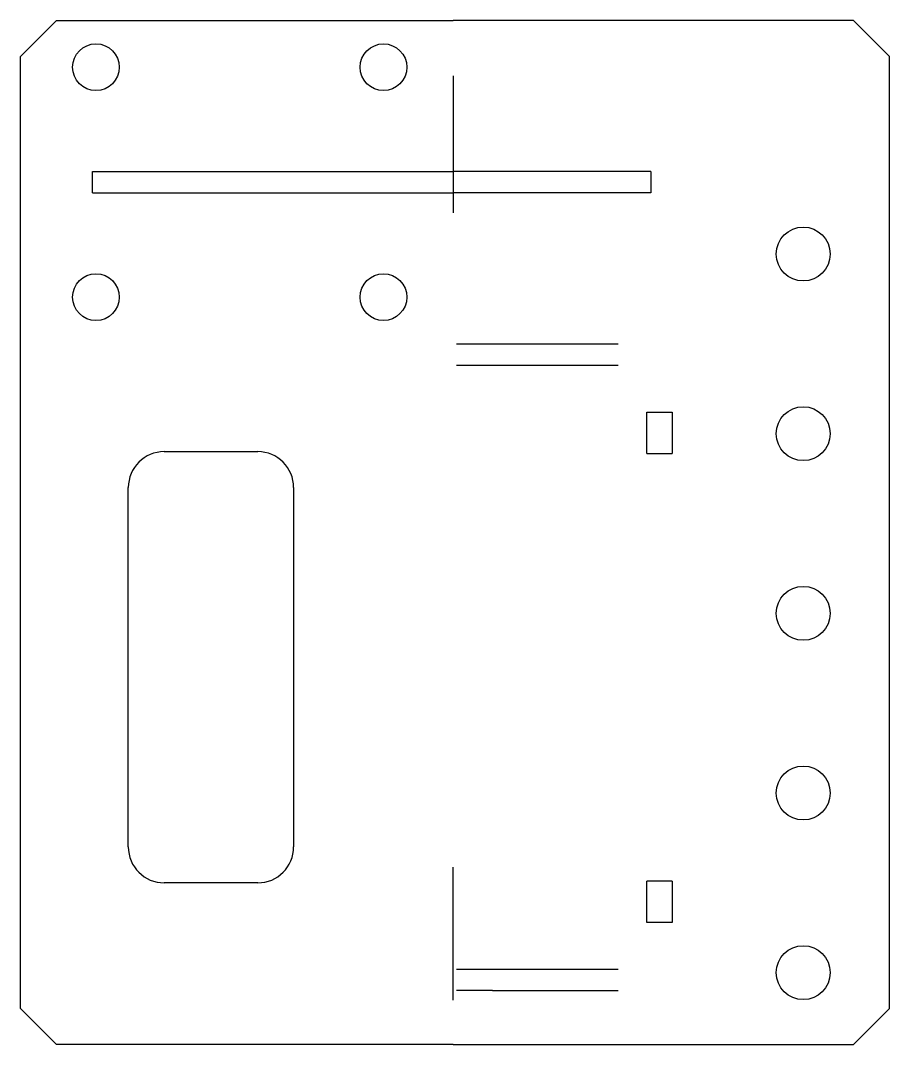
# Model space of a CAD drawing. Extents: x 0 to 1043, y 0 to 317.
# Drawn here: x 801.1 to 1042.9, y 31.7 to 316.7 of the extents above; entities that cross this region are included whole.
import ezdxf

# ---------------------------------------------------------------- set-up
doc = ezdxf.new("R2010")
doc.units = 0
doc.linetypes.add('SLD-CONTINUA', pattern=[0])
doc.layers.get('0').update_dxf_attribs({"linetype": 'CONTINUOUS'})
doc.layers.add('MARCADO', color=5, linetype='CONTINUOUS')

msp = doc.modelspace()

# ---------------------------------------------------------------- linework, layer by layer
at = {"color": 7, "linetype": 'SLD-CONTINUA'}
for p, q in [((801.14410909, 306.70687597), (811.14410909, 316.70687597)), ((811.14410909, 316.70687597), (921.54410909, 316.70687597)), ((1032.94410909, 316.70687597), (921.54410909, 316.70687597)), ((1042.94410909, 306.70687597), (1032.94410909, 316.70687597)), ((801.14410909, 41.70687597), (801.14410909, 306.70687597)), ((1042.94410909, 41.70687597), (1042.94410909, 306.70687597)), ((975.44410909, 207.70687597), (982.44410909, 207.70687597)), ((975.44410909, 196.20687597), (975.44410909, 207.70687597)), ((982.44410909, 207.70687597), (982.44410909, 196.20687597)), ((841.14410909, 196.70687597), (867.14410909, 196.70687597)), ((975.44410909, 196.20687597), (982.44410909, 196.20687597)), ((831.14410909, 86.70687597), (831.14410909, 186.70687597)), ((877.14410909, 186.70687597), (877.14410909, 86.70687597)), ((975.44410909, 65.70687597), (975.44410909, 77.20687597)), ((982.44410909, 77.20687597), (975.44410909, 77.20687597)), ((982.44410909, 77.20687597), (982.44410909, 65.70687597)), ((867.14410909, 76.70687597), (841.14410909, 76.70687597)), ((982.44410909, 65.70687597), (975.44410909, 65.70687597)), ((811.14410909, 31.70687597), (801.14410909, 41.70687597)), ((1032.94410909, 31.70687597), (1042.94410909, 41.70687597)), ((921.54410909, 31.70687597), (811.14410909, 31.70687597)), ((921.54410909, 31.70687597), (1032.94410909, 31.70687597))]:
    msp.add_line(p, q, dxfattribs=at)
for centre, radius in [((822.14410909, 303.70687597), 6.5), ((902.14410909, 303.70687597), 6.5), ((1018.94410909, 251.70687597), 7.5), ((822.14410909, 239.70687597), 6.5), ((902.14410909, 239.70687597), 6.5), ((1018.94410909, 201.70687597), 7.5), ((1018.94410909, 151.70687597), 7.5), ((1018.94410909, 101.70687597), 7.5), ((1018.94410909, 51.70687597), 7.5)]:
    msp.add_circle(centre, radius, dxfattribs=at)
for centre, start, end in [((841.14410909, 186.70687597), 90, 180), ((867.14410909, 186.70687597), 0, 90), ((841.14410909, 86.70687597), 180, 270), ((867.14410909, 86.70687597), 270, 0)]:
    msp.add_arc(centre, 10, start, end, dxfattribs=at)
at = {"layer": 'MARCADO'}
for p, q in [((921.54410909, 301.28227445), (921.54410909, 263.21579154)), ((976.54410909, 274.70687597), (976.54410909, 268.70687597)), ((921.54410909, 44.09502031), (921.54410909, 81.09795155))]:
    msp.add_line(p, q, dxfattribs=at)
at = {"layer": 'MARCADO', "linetype": 'SLD-CONTINUA'}
for p, q in [((821.14410909, 274.70687597), (921.54410909, 274.70687597)), ((821.14410909, 268.70687597), (821.14410909, 274.70687597)), ((976.54410909, 274.70687597), (921.54410909, 274.70687597)), ((821.14410909, 268.70687597), (921.54410909, 268.70687597)), ((976.54410909, 268.70687597), (921.54410909, 268.70687597)), ((922.44410763, 226.70688513), (932.44410927, 226.70688513)), ((932.44410927, 226.70688513), (967.44410942, 226.70688513)), ((932.44410927, 220.70687297), (922.44410763, 220.70687297)), ((967.44410942, 220.70687297), (932.44410927, 220.70687297)), ((922.44410763, 52.70687803), (932.44410927, 52.70687803)), ((932.44410927, 52.70687803), (967.44410942, 52.70687803)), ((932.44410927, 46.70687798), (922.44410763, 46.70687798)), ((932.44410927, 46.70687798), (967.44410942, 46.70687798))]:
    msp.add_line(p, q, dxfattribs=at)

doc.saveas('drawing.dxf')
